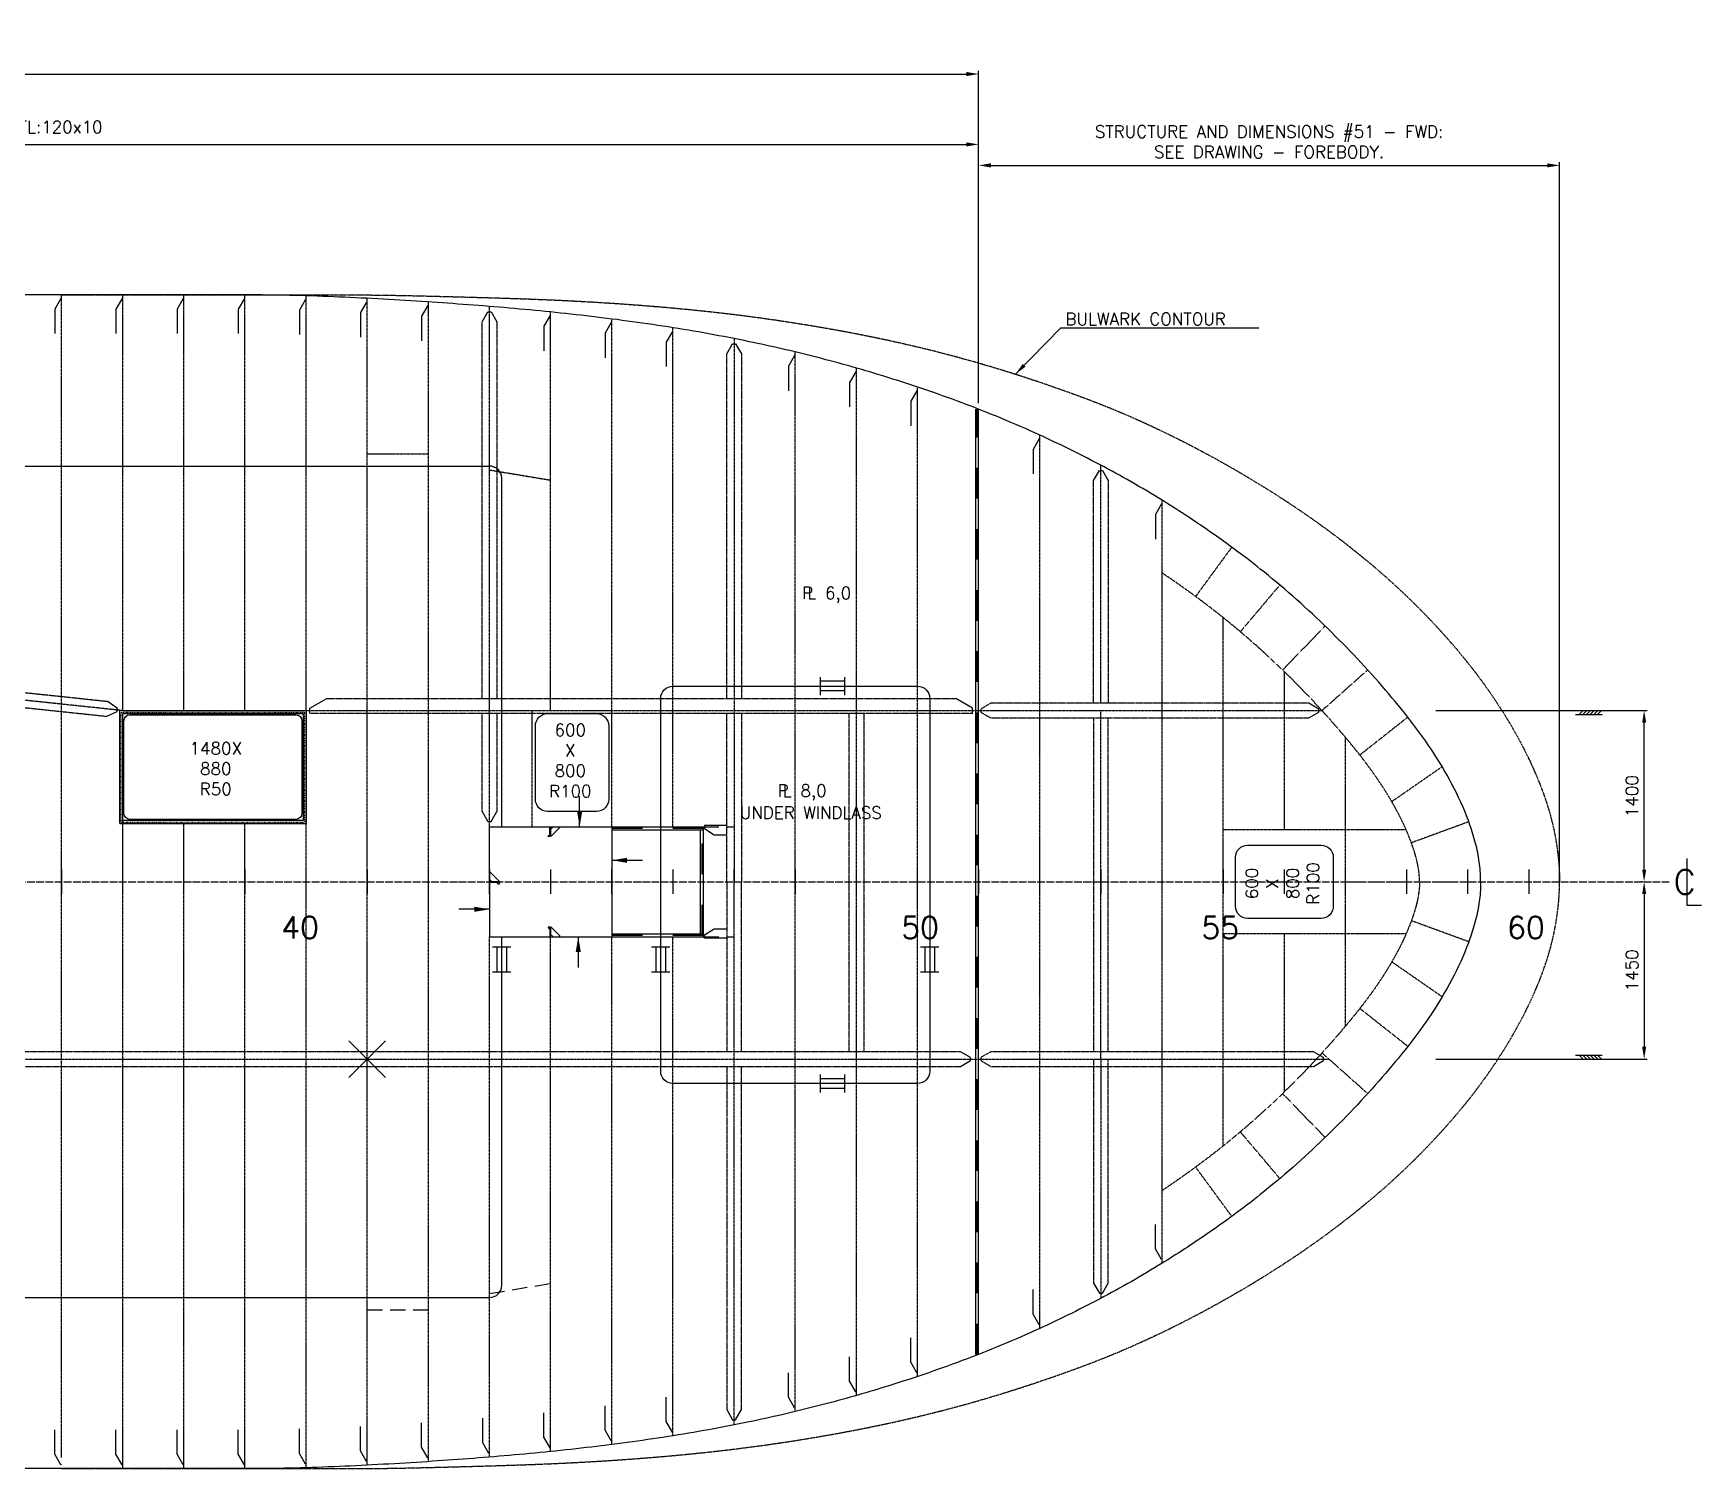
# Model space of a CAD drawing. Extents: x 53504 to 219407, y 25397 to 156081.
# Drawn here: x 93291 to 106933, y 88461 to 100200 of the extents above; entities that cross this region are included whole.
import ezdxf

# ---------------------------------------------------------------- set-up
doc = ezdxf.new("R2010")
doc.units = 0
doc.header["$LTSCALE"] = 250
for name, pattern in [('CENTER', [3, 2.5, -0.25, 0, -0.25]), ('DASHED', [0.75, 0.5, -0.25]), ('JERNB', [2, 1, -1]), ('PHANTOM', [2.1, 1.25, -0.2, 0.125, -0.2, 0.125, -0.2])]:
    doc.linetypes.add(name, pattern=pattern)
doc.layers.get('0').update_dxf_attribs({"linetype": 'CONTINUOUS'})
doc.layers.get('DEFPOINTS').update_dxf_attribs({"linetype": 'CONTINUOUS'})
for name, color, linetype in [('POSNR', 2, 'CONTINUOUS'), ('S0CE1', 1, 'CENTER'), ('S0CO1', 1, 'CONTINUOUS'), ('S0CO2', 2, 'CONTINUOUS'), ('S0CO5', 4, 'CONTINUOUS'), ('S0DA1', 1, 'DASHED'), ('S0DA3', 3, 'DASHED'), ('S0PH1', 1, 'PHANTOM'), ('S0PH2', 2, 'PHANTOM'), ('S0TX2', 2, 'CONTINUOUS')]:
    doc.layers.add(name, color=color, linetype=linetype)
doc.styles.add('18', font='romans', dxfattribs={"height": 180})
doc.styles.add('ROMANS', font='romans', dxfattribs={"height": 100})
doc.dimstyles.get("Standard").update_dxf_attribs({"dimscale": 50, "dimtxt": 2, "dimasz": 2, "dimexe": 0.5, "dimexo": 1, "dimgap": 1, "dimtad": 1, "dimdsep": 46, "dimtxsty": 'ROMANS', "dimcen": 1.5, "dimclrd": 1, "dimclre": 1, "dimclrt": 2, "dimazin": 2, "dimtfac": 1, "dimtmove": 2, "dimatfit": 3, "dimfxl": 1, "dimtvp": 100, "dimtolj": 1, "dimarcsym": 0})

# ---------------------------------------------------------------- blocks, each defined once
blk = doc.blocks.new('PILL-U')
at = {"layer": 'S0CO2'}
for p, q in [((150, -150), (-150, 150)), ((-150, -150), (150, 150))]:
    blk.add_line(p, q, dxfattribs=at)
blk = doc.blocks.new('KNE150')
at = {"layer": 'S0CO1', "color": 0}
blk.add_lwpolyline([(30, 0), (150, 0), (150, -15), (15, -150), (0, -150), (0, -30, 0.414214)], format="xyb", close=True, dxfattribs=at)
blk = doc.blocks.new('HP80x7')
at = {"color": 0, "linetype": 'ByBlock'}
blk.add_lwpolyline([(17, -80, 0.773344), (19, -73), (8, -66, -0.267949), (6, -63), (6, 0), (0, 0), (0, -80), (17, -80)], format="xyb", dxfattribs=at)
blk = doc.blocks.new('PILC')
at = {"color": 1, "linetype": 'ByBlock'}
blk.add_line((0, 0), (-250, 0), dxfattribs=at)
blk.add_solid([(-125, 21), (-125, -21), (0, 0)], dxfattribs=at)
blk = doc.blocks.new('SNIP-1')
at = {"color": 0, "linetype": 'PHANTOM'}
blk.add_lwpolyline([(0, 0), (0, -5), (87, -55), (287, -55)], dxfattribs=at)
blk = doc.blocks.new('*D95')
at = {"layer": 'DEFPOINTS', "color": 0, "transparency": 16777216}
for p in [(101021, 99867), (82801, 99317), (101021, 97126)]:
    blk.add_point(p, dxfattribs=at)
at = {"layer": 'S0TX2', "color": 1, "lineweight": -2, "transparency": 16777216}
for p, q in [((82801, 99367), (82801, 99892)), ((82901, 99867), (100921, 99867)), ((101021, 97176), (101021, 99892))]:
    blk.add_line(p, q, dxfattribs=at)
at = {"layer": 'S0TX2', "color": 1, "transparency": 16777216}
for points in [[(82901, 99884), (82901, 99851), (82801, 99867)], [(100921, 99884), (100921, 99851), (101021, 99867)]]:
    blk.add_solid(points, dxfattribs=at)
at = {"layer": 'S0TX2', "color": 2, "transparency": 16777216, "insert": (91911, 99967), "char_height": 100, "attachment_point": 5, "style": 'ROMANS'}
blk.add_mtext('\\A1;DECK BEAMS: HP80x6', dxfattribs=at)
blk = doc.blocks.new('*D96')
at = {"layer": 'DEFPOINTS', "color": 0, "transparency": 16777216}
for p in [(101021, 99292), (82801, 98229), (101021, 98196)]:
    blk.add_point(p, dxfattribs=at)
at = {"layer": 'S0TX2', "color": 1, "lineweight": -2, "transparency": 16777216}
for p, q in [((82801, 98279), (82801, 99317)), ((82901, 99292), (100921, 99292)), ((101021, 98246), (101021, 99317))]:
    blk.add_line(p, q, dxfattribs=at)
at = {"layer": 'S0TX2', "color": 1, "transparency": 16777216}
for points in [[(82901, 99308), (82901, 99275), (82801, 99292)], [(100921, 99308), (100921, 99275), (101021, 99292)]]:
    blk.add_solid(points, dxfattribs=at)
at = {"layer": 'S0TX2', "color": 2, "transparency": 16777216, "insert": (91911, 99418), "char_height": 100, "attachment_point": 5, "style": 'ROMANS'}
blk.add_mtext('\\A1;LONG AND TRANSV DECK GIRDERS: W:150x8 / FL:120x10', dxfattribs=at)
blk = doc.blocks.new('ST10073')
at = {"layer": 'S0CO2'}
for p, q in [((1.49, 4), (-1.49, 4)), ((-0.79, 4), (-0.79, 0)), ((0.79, 4), (0.79, 0)), ((-1.49, 0), (1.49, 0))]:
    blk.add_line(p, q, dxfattribs=at)
blk = doc.blocks.new('PLDIM2')
at = {"layer": 'S0TX2', "style": 'ROMANS'}
for s, p in [('P', (-19, 0)), ('L', (23, 0))]:
    blk.add_text(s, height=100, dxfattribs=at).set_placement(p)
blk.add_attdef('XX.X', (168, -1), '', height=100, dxfattribs=at)
blk = doc.blocks.new('*D93')
at = {"layer": 'DEFPOINTS', "color": 0, "transparency": 16777216}
for p in [(106503, 93261), (104711, 91811), (106463, 91811)]:
    blk.add_point(p, dxfattribs=at)
at = {"layer": 'S0TX2', "color": 1, "lineweight": -2, "transparency": 16777216}
for p, q in [((106453, 93261), (106438, 93261)), ((106463, 93161), (106463, 91911)), ((104761, 91811), (106488, 91811))]:
    blk.add_line(p, q, dxfattribs=at)
at = {"layer": 'S0TX2', "color": 1, "transparency": 16777216}
for points in [[(106447, 93161), (106480, 93161), (106463, 93261)], [(106447, 91911), (106480, 91911), (106463, 91811)]]:
    blk.add_solid(points, dxfattribs=at)
at = {"layer": 'S0TX2', "color": 2, "transparency": 16777216, "insert": (106363, 92536), "char_height": 100, "attachment_point": 5, "rotation": 90, "style": 'ROMANS'}
blk.add_mtext('\\A1;1450', dxfattribs=at)
blk = doc.blocks.new('*D94')
at = {"layer": 'DEFPOINTS', "color": 0, "transparency": 16777216}
for p in [(104711, 94661), (106463, 94661), (106503, 93261)]:
    blk.add_point(p, dxfattribs=at)
at = {"layer": 'S0TX2', "color": 1, "lineweight": -2, "transparency": 16777216}
for p, q in [((104761, 94661), (106488, 94661)), ((106463, 93361), (106463, 94561)), ((106453, 93261), (106438, 93261))]:
    blk.add_line(p, q, dxfattribs=at)
at = {"layer": 'S0TX2', "color": 1, "transparency": 16777216}
for points in [[(106447, 94561), (106480, 94561), (106463, 94661)], [(106447, 93361), (106480, 93361), (106463, 93261)]]:
    blk.add_solid(points, dxfattribs=at)
at = {"layer": 'S0TX2', "color": 2, "transparency": 16777216, "insert": (106363, 93961), "char_height": 100, "attachment_point": 5, "rotation": 90, "style": 'ROMANS'}
blk.add_mtext('\\A1;1400', dxfattribs=at)
blk = doc.blocks.new('CL-MERKE')
at = {"layer": 'POSNR'}
blk.add_lwpolyline([(0, 191), (0, -191), (121, -191)], dxfattribs=at)
at = {"layer": 'POSNR', "style": 'ROMANS'}
blk.add_text('C', height=200, dxfattribs=at).set_placement((-107, -102))
blk = doc.blocks.new('ST10011')
at = {"layer": 'S0CO1'}
for p, q in [((4.24, 0.65), (-0.08, 0.65)), ((0, 0), (0.65, 0.65)), ((0.6, 0), (1.25, 0.65)), ((1.2, 0), (1.85, 0.65)), ((1.8, 0), (2.45, 0.65)), ((2.4, 0), (3.05, 0.65)), ((3, 0), (3.65, 0.65))]:
    blk.add_line(p, q, dxfattribs=at)
blk = doc.blocks.new('*D91')
at = {"layer": 'DEFPOINTS', "color": 0, "transparency": 16777216}
for p in [(105771, 99120), (101021, 97609), (105771, 93211)]:
    blk.add_point(p, dxfattribs=at)
at = {"layer": 'S0TX2', "color": 1, "lineweight": -2, "transparency": 16777216}
for p, q in [((101021, 97659), (101021, 99145)), ((101121, 99120), (105671, 99120)), ((105771, 93261), (105771, 99145))]:
    blk.add_line(p, q, dxfattribs=at)
at = {"layer": 'S0TX2', "color": 1, "transparency": 16777216}
for points in [[(101121, 99137), (101121, 99103), (101021, 99120)], [(105671, 99137), (105671, 99103), (105771, 99120)]]:
    blk.add_solid(points, dxfattribs=at)
at = {"layer": 'S0TX2', "color": 2, "transparency": 16777216, "insert": (103396, 99313), "char_height": 100, "attachment_point": 5, "style": 'ROMANS'}
blk.add_mtext('\\A1;STRUCTURE AND DIMENSIONS #51 - FWD:\\PSEE DRAWING - FOREBODY.', dxfattribs=at)

msp = doc.modelspace()

# ---------------------------------------------------------------- linework, layer by layer
at = {"layer": 'S0CE1', "color": 0, "ltscale": 0.1}
msp.add_line((80022.331, 93260.869), (106666.543, 93261.218), dxfattribs=at)
at = {"layer": 'S0CO1', "color": 0}
for p, q in [((100997.131, 89395.601), (100997.131, 97125.834)), ((101021.131, 89395.601), (101021.131, 97125.834)), ((86610.97, 96660.715), (97021.131, 96660.715)), ((93997.131, 93736.718), (93997.131, 94660.718)), ((94021.131, 94660.718), (95521.131, 94660.718)), ((95521.131, 94660.718), (95521.131, 93736.718)), ((93997.131, 93736.718), (95521.131, 93736.718)), ((98021.131, 93710.718), (98771.131, 93710.718)), ((98021.131, 93710.718), (98021.131, 92810.718)), ((98021.131, 93686.718), (98771.131, 93686.718)), ((98747.131, 92834.718), (98747.131, 93686.718)), ((98771.131, 92810.718), (98771.131, 93710.718)), ((98021.131, 92834.718), (98771.131, 92834.718)), ((98021.131, 92810.718), (98771.131, 92810.718))]:
    msp.add_line(p, q, dxfattribs=at)
at = {"layer": 'S0CO1', "color": 0, "linetype": 'JERNB'}
for p, q in [((101009.131, 89395.601), (101009.131, 97125.834)), ((98021.131, 93698.718), (98771.131, 93698.718)), ((98759.131, 92822.718), (98759.131, 93698.718)), ((98021.131, 92822.718), (98771.131, 92822.718))]:
    msp.add_line(p, q, dxfattribs=at)
at = {"layer": 'S0CO1', "color": 0, "linetype": 'JERNB', "ltscale": 0.02}
for p, q in [((94009.131, 94648.718), (95509.131, 94648.718)), ((94009.131, 93748.718), (94009.131, 94648.718)), ((95509.131, 94648.718), (95509.131, 93748.718)), ((94009.131, 93748.718), (95509.131, 93748.718))]:
    msp.add_line(p, q, dxfattribs=at)
at = {"layer": 'S0CO1', "color": 0, "linetype": 'Continuous'}
for p, q in [((97021.131, 93160.718), (97021.131, 93360.718)), ((98021.131, 93160.718), (98021.131, 93360.718)), ((100021.131, 93160.718), (100021.131, 93360.718)), ((101021.131, 93160.718), (101021.131, 93360.718)), ((103521.131, 93160.718), (103521.131, 93360.718))]:
    msp.add_line(p, q, dxfattribs=at)
at = {"layer": 'S0CO1', "color": 0}
msp.add_lwpolyline([(97121.131, 93710.718), (97121.131, 96560.715)], dxfattribs=at)
for points in [[(98421.131, 91710.718), (98421.131, 94760.718, -0.414213562), (98521.131, 94860.718), (100521.131, 94860.718, -0.414213562), (100621.131, 94760.718), (100621.131, 91710.718, -0.414213562), (100521.131, 91610.718), (98521.131, 91610.718, -0.414213562)], [(94081.131, 94626.718), (95437.131, 94626.718, -0.414213562), (95487.131, 94576.718), (95487.131, 93820.718, -0.414213562), (95437.131, 93770.718), (94081.131, 93770.718, -0.414213562), (94031.131, 93820.718), (94031.131, 94576.718, -0.414213562)], [(97496.131, 94635.718), (97896.131, 94635.718, -0.414213562), (97996.131, 94535.718), (97996.131, 93935.718, -0.414213562), (97896.131, 93835.718), (97496.131, 93835.718, -0.414213562), (97396.131, 93935.718), (97396.131, 94535.718, -0.414213562)], [(103121.131, 93060.718), (103121.131, 93460.718, -0.414213562), (103221.131, 93560.718), (103821.131, 93560.718, -0.414213562), (103921.131, 93460.718), (103921.131, 93060.718, -0.414213562), (103821.131, 92960.718), (103221.131, 92960.718, -0.414213562)]]:
    msp.add_lwpolyline(points, format="xyb", close=True, dxfattribs=at)
msp.add_lwpolyline([(94021.131, 94636.718), (95497.131, 94636.718), (95497.131, 93760.718), (94021.131, 93760.718)], close=True, dxfattribs=at)
msp.add_lwpolyline([(85121.131, 92188.893), (85121.131, 90960.755, 0.414213562), (85221.131, 90860.755), (87021.131, 90860.755, -0.414213562), (87121.131, 90760.755), (87121.131, 89960.715, 0.414213562), (87221.131, 89860.715), (97021.131, 89860.715, 0.414213562), (97121.131, 89960.715), (97121.131, 92810.718)], format="xyb", dxfattribs=at)
msp.add_arc((97021.131, 96560.715), 100, 0, 90, dxfattribs=at)
at = {"layer": 'S0CO5', "color": 0}
for p, q in [((97021.131, 93260.718), (97021.131, 93710.718)), ((97021.131, 93710.718), (98021.131, 93710.718)), ((97021.131, 93260.718), (97021.131, 92810.718)), ((97021.131, 92810.718), (98021.131, 92810.718))]:
    msp.add_line(p, q, dxfattribs=at)
at = {"layer": 'S0CO5', "color": 0, "flags": 128}
for points in [[(105125.623, 93260.718), (105125.623, 93310.718, 0.028984), (105108.975, 93460.718, 0.02788), (105074.32, 93612.67, 0.018944), (105025.609, 93760.718, 0.033183), (104891.267, 94059.905, 0.024663), (104723.289, 94341.592, 0.020409), (104530.576, 94607.124, 0.011893), (104321.131, 94859.666, 0.021606), (103844.519, 95361.785, 0.023708), (103324.412, 95818.718, 0.009551), (103105.666, 95986.506, 0.0081), (102881.131, 96146.478, 0.006351), (102702.617, 96266.048, 0.006117), (102521.131, 96381.143, 0.016804), (102010.025, 96673.367, 0.015439), (101481.131, 96932.046, 0.017375), (100846.889, 97192.209, 0.015054), (100197.131, 97410.718, 0.011502), (99674.117, 97556.19, 0.010874), (99145.131, 97678.137, 0.01275), (98481.183, 97798.482, 0.009545), (97812.525, 97889.122, 0.007943), (97141.074, 97956.324, 0.004737), (96468.131, 98006.476, 0.00555), (95747.275, 98045.301, 0.010678), (95025.541, 98060.718), (84521.131, 98060.718)], [(105125.623, 93260.718), (105125.623, 93210.718, -0.028984), (105108.975, 93060.718, -0.02788), (105074.32, 92908.765, -0.018944), (105025.609, 92760.718, -0.033183), (104891.267, 92461.53, -0.024663), (104723.289, 92179.843, -0.020409), (104530.576, 91914.311, -0.011893), (104321.131, 91661.769, -0.021606), (103844.519, 91159.65, -0.023708), (103324.412, 90702.718, -0.009551), (103105.666, 90534.929, -0.0081), (102881.131, 90374.958, -0.006351), (102702.617, 90255.387, -0.006117), (102521.131, 90140.292, -0.016804), (102010.025, 89848.068, -0.015439), (101481.131, 89589.389, -0.017375), (100846.889, 89329.226, -0.015054), (100197.131, 89110.718, -0.011502), (99674.117, 88965.245, -0.010874), (99145.131, 88843.298, -0.01275), (98481.183, 88722.953, -0.009545), (97812.525, 88632.313, -0.007943), (97141.074, 88565.111, -0.004737), (96468.131, 88514.959, -0.00555), (95747.275, 88476.134, -0.010678), (95025.541, 88460.718), (86021.131, 88460.718)]]:
    msp.add_lwpolyline(points, format="xyb", dxfattribs=at)
at = {"layer": 'S0DA1', "color": 0, "ltscale": 0.02}
for p, q in [((93521.131, 88551.125), (93521.131, 98060.718)), ((94021.131, 94660.718), (94021.131, 98060.718)), ((94521.131, 94660.718), (94521.131, 98060.718)), ((95021.131, 94660.718), (95021.131, 98060.718)), ((95521.131, 94660.718), (95521.131, 98053.45)), ((96021.131, 88488.994), (96021.131, 98032.441)), ((96521.131, 88518.444), (96521.131, 98002.991)), ((97521.131, 94660.718), (97521.131, 97920.933)), ((98021.131, 93710.718), (98021.131, 97863.632)), ((98521.131, 93710.718), (98521.131, 97792.226)), ((99521.131, 88927.481), (99521.131, 97593.954)), ((100021.131, 94660.718), (100021.131, 97462.571)), ((100521.131, 89214.233), (100521.131, 97307.202)), ((101521.131, 89607.556), (101521.131, 96913.879)), ((96021.131, 96760.715), (96521.131, 96760.715)), ((97021.131, 96628.741), (97521.131, 96545.751)), ((102521.131, 90140.292), (102521.131, 96381.143)), ((103091.125, 95997.201), (102795.295, 95594.107)), ((103483.872, 95687.766), (103161.125, 95305.883)), ((103021.131, 91100.397), (103021.131, 95421.038)), ((103854.485, 95352.138), (103506.425, 94993.176)), ((103521.131, 93685.718), (103521.131, 94978.878)), ((97371.131, 93710.718), (97371.131, 94660.718)), ((104530.576, 94607.124), (104138.23, 94297.181)), ((104021.131, 92080.362), (104021.131, 94441.074)), ((104811.537, 94201.503), (104400.478, 93916.845)), ((94021.131, 88460.718), (94021.131, 93760.718)), ((94521.131, 88460.718), (94521.131, 93736.718)), ((95021.131, 88460.718), (95021.131, 93736.718)), ((95521.131, 88467.985), (95521.131, 93760.718)), ((105029.079, 93751.308), (104559.543, 93579.448)), ((104516.997, 93685.718), (103021.131, 93685.718)), ((105029.079, 92770.127), (104559.543, 92941.987)), ((97021.131, 88555.232), (97021.131, 92810.718)), ((97521.131, 88600.502), (97521.131, 92810.718)), ((98021.131, 88657.803), (98021.131, 92810.718)), ((98521.131, 88729.209), (98521.131, 92810.718)), ((104516.997, 92835.718), (103021.131, 92835.718)), ((103521.131, 91542.557), (103521.131, 92835.718)), ((104811.537, 92319.932), (104400.478, 92604.59)), ((104530.576, 91914.311), (104138.23, 92224.255)), ((100021.131, 89058.864), (100021.131, 91810.718)), ((103854.485, 91169.297), (103506.425, 91528.259)), ((103483.872, 90833.669), (103161.125, 91215.552)), ((103091.125, 90524.234), (102795.295, 90927.328))]:
    msp.add_line(p, q, dxfattribs=at)
at = {"layer": 'S0DA1', "color": 0}
for p, q in [((97021.131, 89892.774), (97521.131, 89975.764)), ((96021.131, 89760.715), (96521.131, 89760.715))]:
    msp.add_line(p, q, dxfattribs=at)
at = {"layer": 'S0DA1', "color": 0, "ltscale": 0.02, "flags": 128}
for points in [[(104625.623, 93260.718), (104625.623, 93295.983, 0.025379575), (104616.055, 93376.871, 0.02788), (104593.788, 93474.506, 0.018944), (104556.916, 93586.571, 0.033183), (104449.721, 93825.307, 0.024663), (104306.995, 94064.646, 0.020409), (104138.237, 94297.171, 0.011893), (103943.967, 94531.417, 0.021606), (103497.081, 95002.221, 0.023708), (103012.58, 95427.871, 0.009551), (102808.989, 95584.035, 0.0081), (102597.639, 95734.613, 0.002906087), (102521.131, 95786.626, 0.002906087)], [(104625.623, 93260.718), (104625.623, 93225.452, -0.025379575), (104616.055, 93144.564, -0.02788), (104593.788, 93046.929, -0.018944), (104556.916, 92934.864, -0.033183), (104449.721, 92696.128, -0.024663), (104306.995, 92456.789, -0.020409), (104138.237, 92224.264, -0.011893), (103943.967, 91990.018, -0.021606), (103497.081, 91519.214, -0.023708), (103012.58, 91093.564, -0.009551), (102808.989, 90937.4, -0.0081), (102597.639, 90786.822, -0.002906087), (102521.131, 90734.809, -0.002906087)]]:
    msp.add_lwpolyline(points, format="xyb", dxfattribs=at)
at = {"layer": 'S0DA3', "color": 0, "ltscale": 0.02}
for p, q in [((97021.131, 94660.718), (97021.131, 97966.203)), ((99021.131, 97703.277), (99021.131, 93260.718)), ((102021.131, 94720.718), (102021.131, 96667.493)), ((94021.131, 94660.718), (89521.131, 95135.718)), ((104202.416, 94993.05), (103828.798, 94660.718)), ((95521.131, 94660.718), (103828.798, 94660.718)), ((97021.131, 93710.718), (97021.131, 94660.718)), ((100021.131, 91810.718), (100021.131, 94660.718)), ((102021.131, 91810.718), (102021.131, 94660.718)), ((99021.131, 88818.158), (99021.131, 93260.718)), ((104202.416, 91528.385), (103828.798, 91860.718)), ((86045.131, 91810.718), (103885.009, 91810.718)), ((102021.131, 91800.717), (102021.131, 89853.942))]:
    msp.add_line(p, q, dxfattribs=at)
at = {"layer": 'S0DA3', "color": 0}
for p, q in [((98771.131, 93710.718), (99021.131, 93710.718)), ((104021.131, 93260.718), (105125.623, 93260.718)), ((98771.131, 92810.718), (99021.131, 92810.718))]:
    msp.add_line(p, q, dxfattribs=at)
at = {"layer": 'S0PH1', "color": 0, "ltscale": 0.02}
for p, q in [((95690, 94760.62), (100834.351, 94760.62)), ((95551.436, 94640.62), (100972.915, 94640.62))]:
    msp.add_line(p, q, dxfattribs=at)
at = {"layer": 'S0PH1', "color": 0}
for points in [[(96961.131, 97841.268), (97008.631, 97923.54), (97033.631, 97923.54), (97081.131, 97841.268)], [(98961.131, 97578.342), (99008.631, 97660.614), (99033.631, 97660.614), (99081.131, 97578.342)], [(101961.131, 96542.558), (102008.631, 96624.83), (102033.631, 96624.83), (102081.131, 96542.558)], [(93890.588, 94614.164), (93977.392, 94652.765), (93980.016, 94677.627), (93903.184, 94733.501)], [(95551.436, 94640.62), (95551.436, 94680.62), (95690, 94760.62)], [(100971.934, 94640.62), (100971.934, 94680.62), (100833.37, 94760.62)], [(103721.604, 94600.718), (103803.877, 94648.218), (103803.877, 94673.218), (103721.604, 94720.718)], [(96961.131, 93835.653), (97008.631, 93753.38), (97033.631, 93753.38), (97081.131, 93835.653)], [(98961.131, 93720.718), (98777.792, 93720.718), (98777.792, 93695.718), (98859.3, 93645.737), (98961.131, 93645.737)], [(98961.131, 92800.718), (98777.792, 92800.718), (98777.792, 92825.718), (98859.3, 92875.698), (98961.131, 92875.698)], [(100872.196, 91750.718), (100954.468, 91798.218), (100954.468, 91823.218), (100872.196, 91870.718)], [(103760.074, 91750.718), (103842.347, 91798.218), (103842.347, 91823.218), (103760.074, 91870.718)], [(101961.131, 89978.877), (102008.631, 89896.605), (102033.631, 89896.605), (102081.131, 89978.877)], [(98961.131, 88943.093), (99008.631, 88860.821), (99033.631, 88860.821), (99081.131, 88943.093)]]:
    msp.add_lwpolyline(points, dxfattribs=at)
at = {"layer": 'S0PH1', "color": 0, "ltscale": 0.02}
for points in [[(96961.131, 94760.62), (96961.131, 97841.268)], [(97081.131, 97841.268), (97081.131, 94760.62)], [(98961.131, 94760.62), (98961.131, 97578.342)], [(99081.131, 97578.342), (99081.131, 94760.62)], [(101961.131, 94720.718), (101961.131, 96542.558)], [(102081.131, 96542.558), (102081.131, 94720.718)], [(93903.184, 94733.501), (89524.289, 95195.718), (87021.066, 95195.72)], [(87021.066, 95075.72), (89517.973, 95075.718), (93890.588, 94614.164)], [(103721.604, 94720.718), (101120.42, 94720.718), (101038.147, 94673.218), (101038.147, 94648.218), (101120.42, 94600.718), (103721.604, 94600.718)], [(96961.131, 93835.653), (96961.131, 94640.62)], [(97081.131, 94640.62), (97081.131, 93835.653)], [(98961.131, 93260.718), (98961.131, 94640.62)], [(99081.131, 94640.62), (99081.131, 93260.718)], [(99961.131, 91870.718), (99961.131, 94640.62)], [(100081.131, 94640.62), (100081.131, 91870.718)], [(101961.131, 94600.718), (101961.131, 91870.718)], [(102081.131, 91870.718), (102081.131, 94600.718)], [(98961.131, 93260.718), (98961.131, 91870.718)], [(99081.131, 91870.718), (99081.131, 93260.718)], [(100872.196, 91870.718), (86170.066, 91870.718)], [(103760.074, 91870.718), (101120.42, 91870.718), (101038.147, 91823.218), (101038.147, 91798.218), (101120.42, 91750.718), (103760.074, 91750.718)], [(86170.066, 91750.718), (100872.196, 91750.718)], [(98961.131, 91750.718), (98961.131, 88943.093)], [(99081.131, 88943.093), (99081.131, 91750.718)], [(101961.131, 91800.718), (101961.131, 89978.877)], [(102081.131, 89978.877), (102081.131, 91800.718)]]:
    msp.add_lwpolyline(points, dxfattribs=at)
at = {"layer": 'S0PH2', "color": 0, "ltscale": 0.02, "flags": 128}
for points in [[(93520.131, 98060.718), (95521.131, 98060.718), (95867.748, 98060.718), (95944.439, 98060.589), (96021.131, 98060.18), (96146.396, 98058.869), (96271.15, 98056.806), (96396.396, 98054.212), (96521.131, 98051.341), (96771.635, 98044.934), (97021.131, 98037.883), (97146.402, 98034.03), (97271.162, 98029.934), (97396.408, 98025.398), (97521.131, 98020.287), (97646.43, 98014.511), (97771.195, 98008.077), (97896.435, 98000.916), (98021.131, 97993.058), (98146.473, 97984.417), (98271.262, 97975.066), (98394.711, 97965.046), (98458.057, 97959.593), (98521.131, 97953.951), (98640.799, 97942.65), (98706.207, 97936.132), (98771.332, 97929.403), (98879.758, 97917.599), (98950.605, 97909.452), (99021.131, 97901), (99127.973, 97887.539), (99199.859, 97878.028), (99271.41, 97868.198), (99379.762, 97852.619), (99450.613, 97841.995), (99521.131, 97831.077), (99623.91, 97814.551), (99726.162, 97797.379), (99828.693, 97779.396), (99930.676, 97760.718), (100021.131, 97743.48), (100120.818, 97723.719), (100196.455, 97708.181), (100271.695, 97692.256), (100364.971, 97671.814), (100443.269, 97654.02), (100521.131, 97635.749), (100612.629, 97613.543), (100692.51, 97593.482), (100771.92, 97572.91), (100862.275, 97548.703), (100941.947, 97526.67), (101021.131, 97504.126), (101111.773, 97477.55), (101192.152, 97453.284), (101272.025, 97428.514), (101365.307, 97398.782), (101443.463, 97373.223), (101521.131, 97347.232), (101583.219, 97326.041), (101644.947, 97304.61), (101706.812, 97282.772), (101768.324, 97260.718), (101831.894, 97237.542), (101895.078, 97214.095), (101958.34, 97190.087), (102021.131, 97165.607), (102091.223, 97137.487), (102161.012, 97108.625), (102217.269, 97084.726), (102273.098, 97060.444), (102346.713, 97027.616), (102419.998, 96994.059), (102470.748, 96970.302), (102521.131, 96946.294), (102595.601, 96910.047), (102669.717, 96873.083), (102721.66, 96846.641), (102773.217, 96819.955), (102848.725, 96780.093), (102923.857, 96739.526), (102972.674, 96712.677), (103021.131, 96685.64), (103095.49, 96643.396), (103169.451, 96600.457), (103221.758, 96569.529), (103273.648, 96538.379), (103344.037, 96495.339), (103414.006, 96451.618), (103467.805, 96417.355), (103521.131, 96382.829), (103566.935, 96352.709), (103612.357, 96322.408), (103657.758, 96291.667), (103702.752, 96260.718), (103765.496, 96216.721), (103814.748, 96181.495), (103863.512, 96146.008), (103924.307, 96100.9), (103972.973, 96064.065), (104021.131, 96026.967), (104079.558, 95981.046), (104137.49, 95934.499), (104194.918, 95887.331), (104236.021, 95852.927), (104276.695, 95818.345), (104328.695, 95773.258), (104380.17, 95727.569), (104431.109, 95681.285), (104476.43, 95639.183), (104521.131, 95596.78), (104570.092, 95549.298), (104618.494, 95501.245), (104652.611, 95466.686), (104686.305, 95431.982), (104733.685, 95382.19), (104780.482, 95331.851), (104812.842, 95296.343), (104844.785, 95260.718), (104889.471, 95209.871), (104912.033, 95183.731), (104934.35, 95157.561), (104973.371, 95110.903), (104997.42, 95081.516), (105021.131, 95052.052), (105058.287, 95004.831), (105094.812, 94957.121), (105113.014, 94932.846), (105130.98, 94908.547), (105165.926, 94860.309), (105200.221, 94811.605), (105217.746, 94786.171), (105235.023, 94760.718), (105267.42, 94711.899), (105299.146, 94662.643), (105330.197, 94612.958), (105359.539, 94564.576), (105388.127, 94516.006), (105414.795, 94469.217), (105440.764, 94422.037), (105466.029, 94374.477), (105490.584, 94326.547), (105506.924, 94293.648), (105522.865, 94260.718), (105544.254, 94215.034), (105564.914, 94169.017), (105584.842, 94122.678), (105604.033, 94076.028), (105616.057, 94045.684), (105627.721, 94015.339), (105642.531, 93975.082), (105656.59, 93934.556), (105669.889, 93893.775), (105682.426, 93852.753), (105694.195, 93811.504), (105701.033, 93786.098), (105707.555, 93760.718), (105717.279, 93720.31), (105726.223, 93679.723), (105734.385, 93638.971), (105741.762, 93598.07), (105748.35, 93557.034), (105754.144, 93515.879), (105759.148, 93474.62), (105763.357, 93433.272), (105766.767, 93391.851), (105769.336, 93351.224), (105771.133, 93310.718), (105771.133, 93259.718)], [(93520.131, 88460.718), (95521.131, 88460.718), (95867.748, 88460.718), (95944.439, 88460.846), (96021.131, 88461.255), (96146.396, 88462.566), (96271.15, 88464.629), (96396.396, 88467.223), (96521.131, 88470.094), (96771.635, 88476.501), (97021.131, 88483.552), (97146.402, 88487.406), (97271.162, 88491.501), (97396.408, 88496.037), (97521.131, 88501.148), (97646.43, 88506.924), (97771.195, 88513.358), (97896.435, 88520.519), (98021.131, 88528.377), (98146.473, 88537.018), (98271.262, 88546.369), (98394.711, 88556.389), (98458.057, 88561.843), (98521.131, 88567.484), (98640.799, 88578.785), (98706.207, 88585.303), (98771.332, 88592.032), (98879.758, 88603.836), (98950.605, 88611.983), (99021.131, 88620.435), (99127.973, 88633.896), (99199.859, 88643.407), (99271.41, 88653.238), (99379.762, 88668.816), (99450.613, 88679.44), (99521.131, 88690.358), (99623.91, 88706.884), (99726.162, 88724.056), (99828.693, 88742.039), (99930.676, 88760.718), (100021.131, 88777.955), (100120.818, 88797.716), (100196.455, 88813.254), (100271.695, 88829.179), (100364.971, 88849.621), (100443.269, 88867.415), (100521.131, 88885.686), (100612.629, 88907.892), (100692.51, 88927.953), (100771.92, 88948.525), (100862.275, 88972.732), (100941.947, 88994.765), (101021.131, 89017.309), (101111.773, 89043.885), (101192.152, 89068.151), (101272.025, 89092.921), (101365.307, 89122.653), (101443.463, 89148.212), (101521.131, 89174.203), (101583.219, 89195.394), (101644.947, 89216.825), (101706.812, 89238.663), (101768.324, 89260.718), (101831.894, 89283.893), (101895.078, 89307.34), (101958.34, 89331.348), (102021.131, 89355.828), (102091.223, 89383.948), (102161.012, 89412.81), (102217.269, 89436.709), (102273.098, 89460.991), (102346.713, 89493.819), (102419.998, 89527.376), (102470.748, 89551.133), (102521.131, 89575.141), (102595.601, 89611.388), (102669.717, 89648.353), (102721.66, 89674.794), (102773.217, 89701.48), (102848.725, 89741.342), (102923.857, 89781.909), (102972.674, 89808.758), (103021.131, 89835.795), (103095.49, 89878.039), (103169.451, 89920.978), (103221.758, 89951.906), (103273.648, 89983.056), (103344.037, 90026.096), (103414.006, 90069.817), (103467.805, 90104.08), (103521.131, 90138.606), (103566.935, 90168.726), (103612.357, 90199.027), (103657.758, 90229.768), (103702.752, 90260.718), (103765.496, 90304.714), (103814.748, 90339.94), (103863.512, 90375.427), (103924.307, 90420.535), (103972.973, 90457.37), (104021.131, 90494.468), (104079.558, 90540.389), (104137.49, 90586.936), (104194.918, 90634.104), (104236.021, 90668.508), (104276.695, 90703.09), (104328.695, 90748.177), (104380.17, 90793.866), (104431.109, 90840.15), (104476.43, 90882.252), (104521.131, 90924.655), (104570.092, 90972.137), (104618.494, 91020.19), (104652.611, 91054.75), (104686.305, 91089.453), (104733.685, 91139.245), (104780.482, 91189.584), (104812.842, 91225.092), (104844.785, 91260.718), (104889.471, 91311.564), (104912.033, 91337.704), (104934.35, 91363.874), (104973.371, 91410.532), (104997.42, 91439.919), (105021.131, 91469.383), (105058.287, 91516.604), (105094.812, 91564.314), (105113.014, 91588.589), (105130.98, 91612.888), (105165.926, 91661.126), (105200.221, 91709.83), (105217.746, 91735.264), (105235.023, 91760.718), (105267.42, 91809.536), (105299.146, 91858.792), (105330.197, 91908.477), (105359.539, 91956.859), (105388.127, 92005.429), (105414.795, 92052.218), (105440.764, 92099.398), (105466.029, 92146.958), (105490.584, 92194.889), (105506.924, 92227.787), (105522.865, 92260.718), (105544.254, 92306.401), (105564.914, 92352.418), (105584.842, 92398.757), (105604.033, 92445.407), (105616.057, 92475.752), (105627.721, 92506.096), (105642.531, 92546.353), (105656.59, 92586.879), (105669.889, 92627.66), (105682.426, 92668.682), (105694.195, 92709.931), (105701.033, 92735.337), (105707.555, 92760.718), (105717.279, 92801.125), (105726.223, 92841.712), (105734.385, 92882.464), (105741.762, 92923.366), (105748.35, 92964.401), (105754.144, 93005.556), (105759.148, 93046.815), (105763.357, 93088.163), (105766.767, 93129.584), (105769.336, 93170.211), (105771.133, 93210.718), (105771.133, 93261.718)]]:
    msp.add_lwpolyline(points, dxfattribs=at)
at = {"layer": 'S0TX2', "color": 0}
for p, q in [((93522.331, 93160.718), (93522.331, 93360.718)), ((94022.331, 93160.718), (94022.331, 93360.718)), ((94522.331, 93160.718), (94522.331, 93360.718)), ((95022.331, 93160.718), (95022.331, 93360.718)), ((95522.331, 93160.718), (95522.331, 93360.718)), ((96022.331, 93160.718), (96022.331, 93360.718)), ((96522.331, 93160.718), (96522.331, 93360.718)), ((97022.331, 93160.718), (97022.331, 93360.718)), ((97522.331, 93160.718), (97522.331, 93360.718)), ((98022.331, 93160.718), (98022.331, 93360.718)), ((98522.331, 93160.718), (98522.331, 93360.718)), ((99022.331, 93160.718), (99022.331, 93360.718)), ((99522.331, 93160.718), (99522.331, 93360.718)), ((100022.331, 93160.718), (100022.331, 93360.718)), ((100522.331, 93160.718), (100522.331, 93360.718)), ((101022.331, 93160.718), (101022.331, 93360.718)), ((101522.331, 93160.718), (101522.331, 93360.718)), ((102022.331, 93160.718), (102022.331, 93360.718)), ((102522.331, 93160.718), (102522.331, 93360.718)), ((103022.331, 93160.718), (103022.331, 93360.718)), ((103522.331, 93160.718), (103522.331, 93360.718)), ((104022.331, 93160.718), (104022.331, 93360.718)), ((104522.331, 93160.718), (104522.331, 93360.718)), ((105022.331, 93160.718), (105022.331, 93360.718)), ((105522.331, 93160.718), (105522.331, 93360.718))]:
    msp.add_line(p, q, dxfattribs=at)

# ---------------------------------------------------------------- block references
at = {"layer": 'S0CO1', "color": 0}
for name, p, rotation in [('SNIP-1', (93521.131, 98030.703), 270), ('SNIP-1', (94021.131, 98030.703), 270), ('SNIP-1', (94521.131, 98030.703), 270), ('SNIP-1', (95021.131, 98030.703), 270), ('SNIP-1', (95521.131, 98023.435), 270), ('SNIP-1', (96021.131, 98002.427), 270), ('SNIP-1', (96521.131, 97972.976), 270), ('SNIP-1', (97521.131, 97890.918), 270), ('SNIP-1', (98021.131, 97833.617), 270), ('SNIP-1', (98521.131, 97762.211), 270), ('SNIP-1', (99521.131, 97563.939), 270), ('SNIP-1', (100021.131, 97432.556), 270), ('SNIP-1', (100521.131, 97277.188), 270), ('SNIP-1', (101521.131, 96883.864), 270), ('SNIP-1', (102521.131, 96351.128), 270), ('PILC', (97758.262, 93710.718), 270), ('PILC', (98021.131, 93436.208), 180), ('PILC', (97746.827, 92810.718), 90)]:
    msp.add_blockref(name, p, dxfattribs=dict(at, rotation=rotation))
for p, values in [((99596.658, 95573.56), {'XX.X': '6,0'}), ((99395.702, 93956.429), {'XX.X': '8,0'})]:
    msp.add_blockref('PLDIM2', p, dxfattribs=at).add_auto_attribs(values)
for name, p, xscale, yscale, zscale, rotation in [('ST10073', (99725.901, 94860.718), 50, 50, 50, 270), ('ST10011', (106114.71, 94660.718), 50, 50, 50, 180), ('KNE150', (97021.131, 93260.718), 0.5, 0.5, 0.5, 90.0000000000016), ('KNE150', (97521.131, 92810.718), -0.5, 0.5, 0.5, 180), ('ST10073', (99725.901, 91610.718), 50, 50, 50, 270)]:
    msp.add_blockref(name, p, dxfattribs=dict(at, xscale=xscale, yscale=yscale, zscale=zscale, rotation=rotation))
for name, p, xscale, yscale, zscale in [('KNE150', (97521.131, 93710.718), 0.5, 0.5, 0.5), ('ST10073', (97121.131, 92524.463), 50, 50, 50), ('ST10073', (98421.131, 92524.463), 50, 50, 50), ('ST10073', (100621.131, 92524.463), 50, 50, 50), ('ST10011', (106114.71, 91810.718), -50, 50, 50)]:
    msp.add_blockref(name, p, dxfattribs=dict(at, xscale=xscale, yscale=yscale, zscale=zscale))
for name, p in [('CL-MERKE', (106812.273, 93260.718)), ('PILC', (97021.131, 93035.718)), ('PILL-U', (96021.131, 91810.718))]:
    msp.add_blockref(name, p, dxfattribs=at)
at = {"layer": 'S0CO1', "color": 0, "xscale": -1, "rotation": 270}
for p in [(102521.131, 90170.307), (101521.131, 89637.571), (100521.131, 89244.247), (100021.131, 89088.879), (99521.131, 88957.496), (98021.131, 88687.818), (98521.131, 88759.224), (96521.131, 88548.459), (97021.131, 88585.247), (97521.131, 88630.517), (93521.131, 88490.732), (94021.131, 88490.732), (94521.131, 88490.732), (95021.131, 88490.732), (95521.131, 88498), (96021.131, 88519.009)]:
    msp.add_blockref('SNIP-1', p, dxfattribs=at)
at = {"layer": 'S0CO2', "color": 0, "xscale": -1}
msp.add_blockref('HP80x7', (97521.131, 93710.718), dxfattribs=at)
at = {"layer": 'S0CO2', "color": 0, "xscale": -1, "rotation": 90}
msp.add_blockref('HP80x7', (97021.131, 93260.718), dxfattribs=at)
at = {"layer": 'S0CO2', "color": 0, "rotation": 179.9999999999971}
msp.add_blockref('HP80x7', (97521.131, 92810.718), dxfattribs=at)

# ---------------------------------------------------------------- texts
at = {"layer": 'S0TX2', "color": 0}
for s, height, style, p in [('BULWARK CONTOUR', 100, 'ROMANS', (101731.311, 97813.675)), ('UNDER WINDLASS', 100, 'ROMANS', (99067.568, 93775.294)), ('40', 180, '18', (95318.108, 92796.5)), ('50', 180, '18', (100387.946, 92796.5)), ('55', 180, '18', (102842.409, 92796.5)), ('60', 180, '18', (105342.409, 92796.5))]:
    msp.add_text(s, height=height, dxfattribs=dict(at, style=style)).set_placement(p)
at = {"layer": 'S0TX2', "color": 0, "char_height": 100, "width": 647.45811, "attachment_point": 2, "style": 'ROMANS'}
for s, insert in [('600\\PX\\P800\\PR100', (97681.947, 94551.829)), ('1480X\\P880\\PR50', (94782.309, 94402.003))]:
    msp.add_mtext(s, dxfattribs=dict(at, insert=insert))
at = {"layer": 'S0TX2', "color": 0, "insert": (103205.02, 93246.534), "char_height": 100, "width": 647.45811, "attachment_point": 2, "rotation": 90, "style": 'ROMANS'}
msp.add_mtext('600\\PX\\P800\\PR100', dxfattribs=at)

# ---------------------------------------------------------------- dimensions: what is measured, and where the dimension line sits
at = {"layer": 'S0TX2', "color": 0}
for base, p1, p2, text, picture, middle in [((101021.131, 99867.187), (82800.76, 99316.679), (101021.131, 97125.834), 'DECK BEAMS: HP80x6', '*D95', (91910.945, 99967.187)), ((101021.131, 99291.679), (82800.76, 98228.771), (101021.131, 98195.524), 'LONG AND TRANSV DECK GIRDERS: W:150x8 / FL:120x10', '*D96', (91910.945, 99417.87)), ((105771.133, 99120.079), (101021.131, 97608.558), (105771.133, 93210.718), 'STRUCTURE AND DIMENSIONS #51 - FWD:\\PSEE DRAWING - FOREBODY.', '*D91', (103396.132, 99312.936))]:
    dim = msp.add_linear_dim(base=base, p1=p1, p2=p2, text=text, dimstyle='STANDARD', dxfattribs=at)
    dim.commit()
    dim.dimension.update_dxf_attribs({"geometry": picture, "text_midpoint": middle})
for base, p2, picture, middle in [((106463.464, 94660.718), (104710.715, 94660.718), '*D94', (106363.464, 93960.718)), ((106463.464, 91810.718), (104710.715, 91810.718), '*D93', (106363.464, 92535.718))]:
    dim = msp.add_linear_dim(base=base, p1=(106503.252, 93260.718), p2=p2, angle=90, dimstyle='STANDARD', dxfattribs=at)
    dim.commit()
    dim.dimension.update_dxf_attribs({"geometry": picture, "text_midpoint": middle})

# ---------------------------------------------------------------- leaders
msp.add_leader([(101323.441, 97413.648), (101693.304, 97792.461), (103311.446, 97792.461)], dimstyle='STANDARD', override={"dimgap": 1, "dimtad": 0}, dxfattribs=at)

doc.saveas('drawing.dxf')
